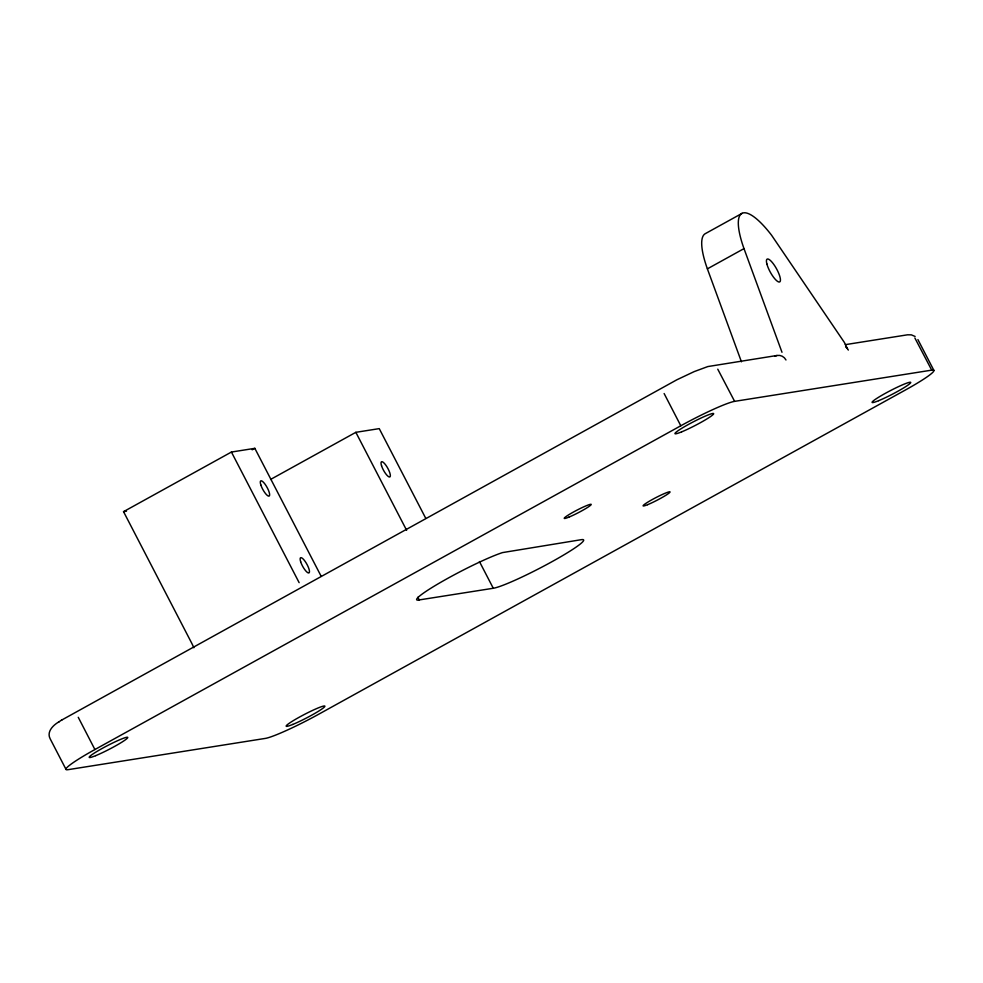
<?xml version="1.0" encoding="UTF-8"?>
<svg xmlns="http://www.w3.org/2000/svg" width="983" height="983" viewBox="0 0 983 983"><rect width="100%" height="100%" fill="white"/><g stroke="black" fill="none" stroke-linecap="round" stroke-linejoin="round"><path stroke-width="1.47" d="M59.091 721.755C53.389 724.962 46.447 731.573 50.121 738.712L66.045 769.443M61.425 720.207L676.869 379.782L694.268 371.574L707.834 366.561L776.963 355.49M58.525 722.136L61.929 719.863M193.848 647.748A26.074 7.065 61.1 0 0 191.243 642.28L123.539 511.664L231.423 452.045L254.83 448.334L321.134 576.235M252.164 449.809L254.83 448.334M742.116 213.323L705.499 233.549A65.197 17.669 61.1 0 0 707.379 268.851L741.44 361.805M270.595 479.434L355.846 432.323L379.241 428.625L425.799 518.422M707.379 268.851L743.996 248.613A65.197 17.669 61.1 0 1 771.557 235.207L844.348 342.403L847.42 348.67M931.712 370.136A47.811 4.497 -27.4 0 1 904.987 390.239L319.094 714.014A47.811 4.497 -27.4 0 1 265.275 738.417L68.183 769.652A47.811 4.497 -27.4 0 1 94.909 749.538L680.801 425.774A47.811 4.497 -27.4 0 1 734.62 401.359L931.712 370.136L914.866 337.98M419.237 599.925L418.537 600.097A52.16 4.903 -27.4 0 1 444.169 580.351A52.16 4.903 -27.4 0 1 502.534 552.593L581.309 539.679A52.16 4.903 -27.4 0 1 551.868 561.748A52.16 4.903 -27.4 0 1 493.282 588.264L419.237 599.925L417.849 597.259M845.319 344.652L907.53 334.81L911.352 334.859L915.124 336.456M123.539 511.664L126.463 511.197M717.774 369.203L734.62 401.359M917.913 339.602L933.85 370.333M680.801 425.774L664.127 393.532M479.434 561.539L493.282 588.264M355.846 432.323L406.618 530.292M231.423 452.045L299.139 582.661M94.909 749.538L78.259 717.295M743.996 248.613L781.989 352.283M845.589 346.938A8.687 8.331 81 0 1 848.329 350.083M774.665 356.337A8.687 8.331 81 0 1 785.97 359.975M568.825 517.156A15.212 1.438 -27.4 0 0 590.98 504.893A15.212 1.438 -27.4 0 0 573.322 512.106A15.212 1.438 -27.4 0 0 568.825 517.156M647.6 504.684A15.212 1.438 -27.4 0 0 669.804 492.409A15.212 1.438 -27.4 0 0 652.233 499.573A15.212 1.438 -27.4 0 0 647.6 504.684M766.851 263.886A13.037 3.539 61.1 0 0 778.843 281.998A13.037 3.539 61.1 0 0 774.604 265.607A13.037 3.539 61.1 0 0 766.851 263.886M95.683 755.657A21.737 2.04 -27.4 0 0 127.397 738.135A21.737 2.04 -27.4 0 0 102.306 748.37A21.737 2.04 -27.4 0 0 95.683 755.657M681.575 431.893A21.737 2.04 -27.4 0 0 713.277 414.371A21.737 2.04 -27.4 0 0 688.186 424.595A21.737 2.04 -27.4 0 0 681.575 431.893M292.774 724.434A21.737 2.04 -27.4 0 0 324.488 706.912A21.737 2.04 -27.4 0 0 299.385 717.135A21.737 2.04 -27.4 0 0 292.774 724.434M878.655 400.671A21.737 2.04 -27.4 0 0 910.369 383.137A21.737 2.04 -27.4 0 0 885.278 393.372A21.737 2.04 -27.4 0 0 878.655 400.671M381.564 465.831A8.687 2.359 61.1 0 0 389.673 477.013A8.687 2.359 61.1 0 0 385.827 465.156A8.687 2.359 61.1 0 0 381.564 465.831M260.839 484.963A8.687 2.359 61.1 0 0 268.949 496.145A8.687 2.359 61.1 0 0 265.115 484.287A8.687 2.359 61.1 0 0 260.839 484.963M300.675 561.797A8.687 2.359 61.1 0 0 308.773 572.978A8.687 2.359 61.1 0 0 304.939 561.121A8.687 2.359 61.1 0 0 300.675 561.797"/></g></svg>
